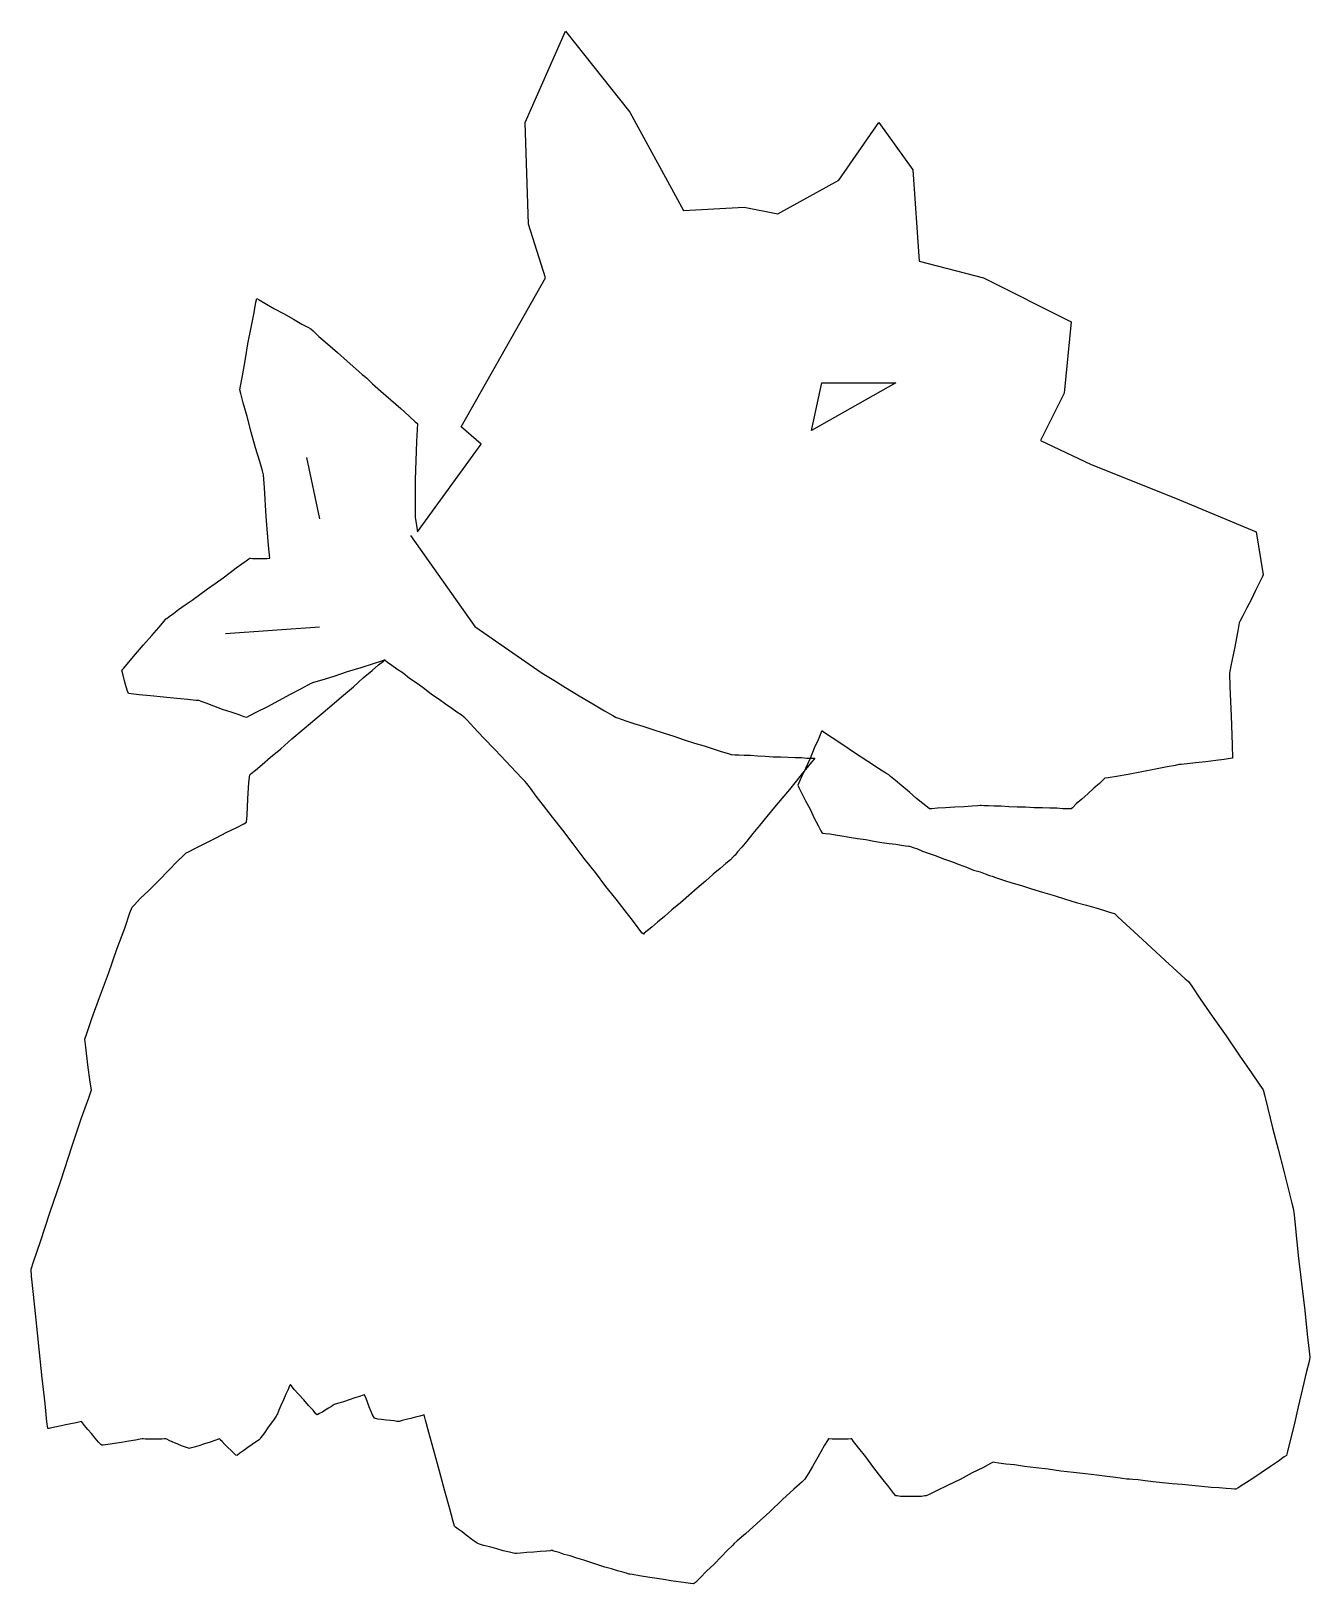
# Model space of a CAD drawing. Extents: x -38 to 31.3, y -7.5 to 76.8.
import ezdxf

# ---------------------------------------------------------------- set-up
doc = ezdxf.new("R2010")
doc.units = 0
doc.layers.add('7', color=7, linetype='CONTINUOUS')

msp = doc.modelspace()

# ---------------------------------------------------------------- linework, layer by layer
at = {"layer": '7', "linetype": 'CONTINUOUS'}
for points in [[(-17.075, 49.6), (-13.619, 54.351), (-14.712, 55.292), (-10.138, 63.372), (-11.053, 66.294), (-11.231, 71.808), (-9.045, 76.763), (-5.564, 72.367), (-2.642, 67.031), (0.635, 67.209), (2.464, 66.853), (5.768, 68.683), (7.953, 71.808), (9.782, 69.242), (10.138, 64.287), (13.619, 63.372), (18.371, 60.984), (17.99, 57.121), (16.719, 54.555), (19.464, 53.259), (24.037, 51.429), (28.408, 49.6), (28.789, 47.262), (28.738, 47.135), (28.586, 46.856), (28.382, 46.424), (28.154, 45.941), (27.9, 45.483), (27.696, 45.051), (27.544, 44.772), (27.493, 44.67), (27.417, 44.238), (27.239, 43.273), (27.036, 42.333), (26.96, 41.926), (26.985, 41.189), (27.061, 39.614), (27.112, 38.038), (27.137, 37.327), (27.01, 37.301), (26.68, 37.251), (26.223, 37.2), (25.689, 37.124), (25.13, 37.073), (24.673, 37.022), (24.342, 36.971), (24.215, 36.971), (24.037, 36.92), (23.58, 36.844), (22.945, 36.717), (22.208, 36.59), (21.471, 36.437), (20.836, 36.336), (20.378, 36.26), (20.2, 36.234), (20.124, 36.158), (19.921, 35.955), (19.616, 35.701), (19.286, 35.396), (18.955, 35.091), (18.65, 34.837), (18.447, 34.633), (18.371, 34.583), (18.32, 34.583), (18.168, 34.583), (17.914, 34.583), (17.609, 34.608), (17.227, 34.608), (16.821, 34.633), (16.364, 34.633), (15.906, 34.659), (15.449, 34.659), (14.991, 34.684), (14.585, 34.71), (14.204, 34.71), (13.899, 34.735), (13.645, 34.735), (13.492, 34.76), (13.441, 34.76), (13.314, 34.735), (13.009, 34.71), (12.577, 34.684), (12.069, 34.659), (11.561, 34.633), (11.129, 34.608), (10.824, 34.583), (10.697, 34.583), (10.595, 34.659), (10.341, 34.862), (9.986, 35.142), (9.604, 35.472), (9.198, 35.828), (8.842, 36.107), (8.588, 36.336), (8.486, 36.412), (8.334, 36.514), (7.927, 36.768), (7.343, 37.149), (6.682, 37.581), (5.996, 38.038), (5.412, 38.419), (5.005, 38.699), (4.853, 38.801), (4.802, 38.674), (4.65, 38.318), (4.446, 37.86), (4.218, 37.301), (3.963, 36.768), (3.76, 36.31), (3.608, 35.98), (3.557, 35.853), (3.608, 35.726), (3.76, 35.446), (3.963, 35.014), (4.218, 34.557), (4.446, 34.074), (4.65, 33.668), (4.802, 33.388), (4.853, 33.287), (4.904, 33.261), (5.056, 33.236), (5.285, 33.21), (5.59, 33.16), (5.945, 33.109), (6.352, 33.033), (6.784, 32.956), (7.241, 32.905), (7.673, 32.829), (8.105, 32.753), (8.512, 32.702), (8.868, 32.651), (9.173, 32.601), (9.401, 32.575), (9.554, 32.55), (9.604, 32.55), (9.655, 32.524), (9.808, 32.473), (10.036, 32.397), (10.316, 32.27), (10.672, 32.143), (11.053, 32.016), (11.459, 31.864), (11.891, 31.711), (12.298, 31.559), (12.705, 31.406), (13.086, 31.254), (13.441, 31.152), (13.721, 31.051), (13.95, 30.949), (14.102, 30.923), (14.153, 30.898), (14.229, 30.873), (14.432, 30.796), (14.763, 30.695), (15.169, 30.568), (15.677, 30.415), (16.236, 30.237), (16.821, 30.06), (17.456, 29.882), (18.066, 29.678), (18.65, 29.501), (19.209, 29.348), (19.718, 29.196), (20.124, 29.069), (20.455, 28.967), (20.658, 28.916), (20.734, 28.891), (20.912, 28.713), (21.369, 28.306), (22.005, 27.696), (22.741, 27.036), (23.478, 26.35), (24.114, 25.765), (24.571, 25.359), (24.749, 25.206), (24.927, 24.952), (25.384, 24.266), (26.019, 23.326), (26.782, 22.259), (27.519, 21.166), (28.154, 20.251), (28.611, 19.591), (28.789, 19.337), (28.865, 19.057), (29.043, 18.32), (29.297, 17.278), (29.602, 16.109), (29.907, 14.915), (30.161, 13.899), (30.339, 13.187), (30.415, 12.908), (30.466, 12.552), (30.568, 11.637), (30.695, 10.341), (30.873, 8.842), (31.051, 7.368), (31.178, 6.072), (31.279, 5.158), (31.33, 4.827), (31.279, 4.599), (31.127, 3.989), (30.923, 3.125), (30.695, 2.134), (30.466, 1.168), (30.263, 0.304), (30.11, -0.279), (30.06, -0.508), (29.932, -0.584), (29.628, -0.813), (29.196, -1.092), (28.687, -1.448), (28.179, -1.778), (27.747, -2.058), (27.442, -2.261), (27.315, -2.337), (27.239, -2.337), (27.061, -2.312), (26.782, -2.286), (26.4, -2.261), (25.969, -2.236), (25.46, -2.185), (24.927, -2.134), (24.393, -2.083), (23.859, -2.032), (23.326, -1.981), (22.818, -1.931), (22.386, -1.88), (22.005, -1.829), (21.725, -1.804), (21.547, -1.778), (21.471, -1.778), (21.395, -1.778), (21.166, -1.753), (20.785, -1.702), (20.328, -1.651), (19.768, -1.575), (19.159, -1.499), (18.498, -1.422), (17.812, -1.346), (17.126, -1.245), (16.465, -1.168), (15.855, -1.092), (15.296, -1.016), (14.839, -0.965), (14.458, -0.914), (14.229, -0.889), (14.153, -0.863), (14, -0.94), (13.594, -1.168), (13.009, -1.448), (12.349, -1.804), (11.663, -2.134), (11.078, -2.413), (10.672, -2.617), (10.519, -2.693), (10.443, -2.693), (10.265, -2.718), (9.986, -2.718), (9.706, -2.718), (9.401, -2.718), (9.122, -2.718), (8.944, -2.693), (8.868, -2.693), (8.766, -2.566), (8.486, -2.21), (8.105, -1.727), (7.673, -1.168), (7.241, -0.584), (6.86, -0.101), (6.581, 0.254), (6.479, 0.406), (6.428, 0.406), (6.276, 0.381), (6.072, 0.381), (5.844, 0.381), (5.615, 0.381), (5.412, 0.381), (5.259, 0.406), (5.209, 0.406), (5.158, 0.304), (5.005, 0.05), (4.802, -0.304), (4.573, -0.711), (4.345, -1.092), (4.141, -1.448), (3.989, -1.702), (3.938, -1.778), (3.786, -1.931), (3.328, -2.337), (2.718, -2.896), (2.032, -3.557), (1.321, -4.192), (0.711, -4.751), (0.254, -5.132), (0.101, -5.285), (0, -5.386), (-0.254, -5.641), (-0.609, -5.996), (-0.99, -6.403), (-1.397, -6.784), (-1.753, -7.14), (-2.007, -7.394), (-2.109, -7.47), (-2.261, -7.445), (-2.642, -7.394), (-3.201, -7.318), (-3.836, -7.216), (-4.472, -7.114), (-5.031, -7.038), (-5.412, -6.962), (-5.564, -6.936), (-5.615, -6.936), (-5.742, -6.886), (-5.945, -6.835), (-6.225, -6.759), (-6.555, -6.657), (-6.911, -6.555), (-7.292, -6.428), (-7.673, -6.301), (-8.054, -6.174), (-8.436, -6.072), (-8.791, -5.945), (-9.122, -5.869), (-9.401, -5.768), (-9.604, -5.717), (-9.732, -5.666), (-9.782, -5.641), (-9.859, -5.666), (-10.087, -5.691), (-10.418, -5.717), (-10.773, -5.742), (-11.154, -5.768), (-11.485, -5.793), (-11.714, -5.818), (-11.79, -5.818), (-11.866, -5.793), (-12.095, -5.742), (-12.425, -5.666), (-12.781, -5.564), (-13.162, -5.463), (-13.492, -5.386), (-13.721, -5.31), (-13.797, -5.285), (-13.848, -5.259), (-14, -5.158), (-14.204, -5.005), (-14.432, -4.827), (-14.661, -4.65), (-14.864, -4.497), (-15.017, -4.395), (-15.068, -4.345), (-15.144, -4.091), (-15.322, -3.404), (-15.601, -2.439), (-15.881, -1.346), (-16.186, -0.228), (-16.465, 0.736), (-16.643, 1.422), (-16.719, 1.702), (-16.77, 1.677), (-16.948, 1.626), (-17.177, 1.575), (-17.431, 1.499), (-17.685, 1.448), (-17.914, 1.397), (-18.066, 1.346), (-18.117, 1.346), (-18.193, 1.346), (-18.346, 1.372), (-18.549, 1.397), (-18.777, 1.422), (-19.032, 1.448), (-19.235, 1.473), (-19.362, 1.499), (-19.413, 1.524), (-19.514, 1.702), (-19.692, 2.134), (-19.87, 2.591), (-19.946, 2.795), (-20.023, 2.769), (-20.226, 2.693), (-20.48, 2.617), (-20.785, 2.515), (-21.09, 2.413), (-21.344, 2.337), (-21.547, 2.286), (-21.598, 2.261), (-21.649, 2.236), (-21.75, 2.159), (-21.903, 2.058), (-22.081, 1.956), (-22.233, 1.854), (-22.386, 1.778), (-22.487, 1.727), (-22.513, 1.702), (-22.589, 1.753), (-22.741, 1.956), (-22.996, 2.21), (-23.25, 2.515), (-23.529, 2.82), (-23.758, 3.074), (-23.91, 3.277), (-23.961, 3.354), (-24.012, 3.277), (-24.088, 3.074), (-24.215, 2.82), (-24.342, 2.515), (-24.495, 2.21), (-24.596, 1.956), (-24.673, 1.753), (-24.698, 1.702), (-24.749, 1.626), (-24.85, 1.473), (-25.003, 1.27), (-25.181, 1.041), (-25.333, 0.787), (-25.486, 0.584), (-25.587, 0.457), (-25.613, 0.406), (-25.664, 0.355), (-25.816, 0.254), (-26.045, 0.101), (-26.273, -0.076), (-26.502, -0.228), (-26.705, -0.381), (-26.832, -0.482), (-26.883, -0.508), (-26.934, -0.482), (-27.036, -0.381), (-27.188, -0.228), (-27.366, -0.076), (-27.519, 0.101), (-27.671, 0.254), (-27.773, 0.355), (-27.798, 0.406), (-27.874, 0.381), (-28.078, 0.304), (-28.332, 0.228), (-28.637, 0.127), (-28.941, 0.025), (-29.196, -0.05), (-29.399, -0.101), (-29.45, -0.127), (-29.501, -0.101), (-29.653, -0.05), (-29.882, 0.025), (-30.11, 0.127), (-30.339, 0.228), (-30.542, 0.304), (-30.669, 0.381), (-30.72, 0.406), (-30.796, 0.406), (-30.949, 0.381), (-31.152, 0.381), (-31.381, 0.381), (-31.635, 0.381), (-31.838, 0.381), (-31.965, 0.406), (-32.016, 0.406), (-32.118, 0.381), (-32.372, 0.33), (-32.728, 0.279), (-33.134, 0.203), (-33.515, 0.152), (-33.871, 0.101), (-34.125, 0.05), (-34.201, 0.05), (-34.252, 0.101), (-34.379, 0.228), (-34.557, 0.431), (-34.76, 0.686), (-34.964, 0.914), (-35.142, 1.118), (-35.243, 1.27), (-35.294, 1.346), (-35.37, 1.321), (-35.599, 1.27), (-35.878, 1.219), (-36.234, 1.143), (-36.564, 1.067), (-36.844, 1.016), (-37.047, 0.965), (-37.124, 0.965), (-37.174, 1.321), (-37.276, 2.312), (-37.428, 3.684), (-37.606, 5.259), (-37.759, 6.86), (-37.911, 8.232), (-38.013, 9.223), (-38.038, 9.604), (-37.911, 10.011), (-37.53, 11.104), (-37.022, 12.654), (-36.412, 14.458), (-35.828, 16.236), (-35.294, 17.812), (-34.913, 18.905), (-34.76, 19.337), (-34.837, 19.743), (-34.964, 20.683), (-35.065, 21.649), (-35.116, 22.081), (-35.014, 22.386), (-34.735, 23.199), (-34.328, 24.342), (-33.846, 25.638), (-33.388, 26.96), (-32.956, 28.103), (-32.677, 28.941), (-32.55, 29.246), (-32.423, 29.373), (-32.118, 29.704), (-31.635, 30.161), (-31.101, 30.695), (-30.568, 31.254), (-30.11, 31.711), (-29.755, 32.067), (-29.628, 32.194), (-29.501, 32.245), (-29.119, 32.448), (-28.611, 32.702), (-28.001, 33.007), (-27.417, 33.312), (-26.883, 33.566), (-26.502, 33.769), (-26.35, 33.846), (-26.324, 34.227), (-26.273, 35.116), (-26.223, 36.005), (-26.172, 36.412), (-26.096, 36.488), (-25.867, 36.666), (-25.511, 36.971), (-25.054, 37.378), (-24.495, 37.835), (-23.885, 38.369), (-23.224, 38.928), (-22.538, 39.512), (-21.852, 40.096), (-21.191, 40.656), (-20.556, 41.189), (-20.023, 41.672), (-19.54, 42.078), (-19.184, 42.383), (-18.93, 42.587), (-18.854, 42.663), (-19.032, 42.587), (-19.489, 42.434), (-20.15, 42.231), (-20.887, 42.002), (-21.623, 41.748), (-22.259, 41.545), (-22.716, 41.418), (-22.868, 41.367), (-23.021, 41.291), (-23.428, 41.062), (-23.987, 40.783), (-24.622, 40.427), (-25.257, 40.096), (-25.816, 39.817), (-26.197, 39.614), (-26.35, 39.537), (-26.477, 39.563), (-26.756, 39.665), (-27.188, 39.817), (-27.646, 39.969), (-28.128, 40.147), (-28.535, 40.3), (-28.814, 40.401), (-28.916, 40.452), (-29.094, 40.452), (-29.526, 40.503), (-30.136, 40.554), (-30.847, 40.63), (-31.559, 40.706), (-32.169, 40.757), (-32.601, 40.808), (-32.753, 40.833), (-32.829, 41.011), (-32.956, 41.443), (-33.058, 41.901), (-33.109, 42.104), (-33.007, 42.206), (-32.753, 42.51), (-32.372, 42.968), (-31.94, 43.476), (-31.482, 43.984), (-31.101, 44.416), (-30.822, 44.747), (-30.72, 44.874), (-30.669, 44.899), (-30.542, 45.001), (-30.314, 45.178), (-30.034, 45.382), (-29.678, 45.636), (-29.297, 45.89), (-28.891, 46.195), (-28.459, 46.5), (-28.052, 46.805), (-27.62, 47.11), (-27.239, 47.389), (-26.909, 47.643), (-26.604, 47.872), (-26.375, 48.024), (-26.223, 48.126), (-26.172, 48.177), (-26.121, 48.177), (-26.019, 48.151), (-25.841, 48.151), (-25.638, 48.151), (-25.435, 48.151), (-25.257, 48.151), (-25.13, 48.177), (-25.079, 48.177), (-25.155, 48.863), (-25.282, 50.438), (-25.384, 51.988), (-25.435, 52.7), (-25.486, 52.903), (-25.638, 53.411), (-25.867, 54.148), (-26.096, 55.012), (-26.324, 55.851), (-26.528, 56.588), (-26.655, 57.096), (-26.705, 57.299), (-26.68, 57.502), (-26.578, 58.061), (-26.426, 58.874), (-26.273, 59.789), (-26.096, 60.679), (-25.943, 61.492), (-25.841, 62.051), (-25.791, 62.254), (-25.664, 62.178), (-25.359, 62), (-24.876, 61.72), (-24.342, 61.441), (-23.809, 61.136), (-23.351, 60.856), (-22.996, 60.679), (-22.868, 60.602), (-22.741, 60.501), (-22.437, 60.196), (-21.954, 59.789), (-21.42, 59.332), (-20.887, 58.849), (-20.429, 58.443), (-20.073, 58.138), (-19.946, 58.036), (-19.819, 57.934), (-19.514, 57.629), (-19.057, 57.223), (-18.523, 56.765), (-17.99, 56.283), (-17.532, 55.876), (-17.202, 55.571), (-17.075, 55.47), (-17.126, 54.504), (-17.202, 52.42), (-17.202, 50.388), (-17.075, 49.6)], [(4.294, 55.088), (4.853, 57.68), (8.868, 57.68), (4.294, 55.088)], [(-23.097, 53.64), (-22.386, 50.311)], [(-17.456, 49.397), (-13.975, 44.467), (-10.316, 41.926), (-10.138, 41.824), (-9.681, 41.545), (-9.045, 41.164), (-8.309, 40.706), (-7.572, 40.274), (-6.936, 39.893), (-6.479, 39.639), (-6.301, 39.537), (-6.225, 39.512), (-6.022, 39.436), (-5.717, 39.334), (-5.336, 39.207), (-4.853, 39.055), (-4.319, 38.877), (-3.76, 38.699), (-3.176, 38.521), (-2.617, 38.318), (-2.058, 38.14), (-1.524, 37.987), (-1.041, 37.835), (-0.66, 37.708), (-0.355, 37.606), (-0.152, 37.555), (-0.076, 37.53), (-0.025, 37.53), (0.127, 37.505), (0.355, 37.505), (0.635, 37.479), (0.99, 37.479), (1.372, 37.454), (1.778, 37.428), (2.21, 37.403), (2.617, 37.403), (3.023, 37.378), (3.404, 37.352), (3.76, 37.352), (4.04, 37.327), (4.268, 37.327), (4.421, 37.327), (4.472, 37.327), (4.421, 37.251), (4.294, 37.098), (4.065, 36.819), (3.786, 36.488), (3.455, 36.082), (3.1, 35.624), (2.693, 35.142), (2.286, 34.659), (1.88, 34.151), (1.473, 33.668), (1.118, 33.236), (0.787, 32.829), (0.508, 32.499), (0.279, 32.245), (0.152, 32.067), (0.101, 32.016), (0.05, 31.965), (-0.101, 31.813), (-0.355, 31.61), (-0.66, 31.33), (-1.041, 31.025), (-1.448, 30.644), (-1.905, 30.263), (-2.363, 29.882), (-2.82, 29.475), (-3.277, 29.094), (-3.684, 28.738), (-4.065, 28.433), (-4.37, 28.154), (-4.624, 27.951), (-4.777, 27.823), (-4.827, 27.773), (-4.904, 27.849), (-5.107, 28.128), (-5.412, 28.535), (-5.818, 29.043), (-6.301, 29.678), (-6.86, 30.364), (-7.419, 31.127), (-8.029, 31.889), (-8.639, 32.677), (-9.198, 33.414), (-9.757, 34.125), (-10.24, 34.76), (-10.646, 35.269), (-10.951, 35.701), (-11.154, 35.955), (-11.231, 36.056), (-11.383, 36.209), (-11.739, 36.59), (-12.273, 37.149), (-12.882, 37.784), (-13.492, 38.419), (-14.026, 38.978), (-14.382, 39.385), (-14.534, 39.537), (-14.585, 39.563), (-14.712, 39.665), (-14.941, 39.817), (-15.22, 40.02), (-15.55, 40.249), (-15.906, 40.503), (-16.313, 40.783), (-16.694, 41.087), (-17.1, 41.367), (-17.507, 41.646), (-17.863, 41.926), (-18.193, 42.155), (-18.473, 42.358), (-18.701, 42.51), (-18.828, 42.612), (-18.879, 42.637)], [(-27.493, 44.086), (-22.386, 44.442)]]:
    msp.add_lwpolyline(points, dxfattribs=at)

doc.saveas('drawing.dxf')
